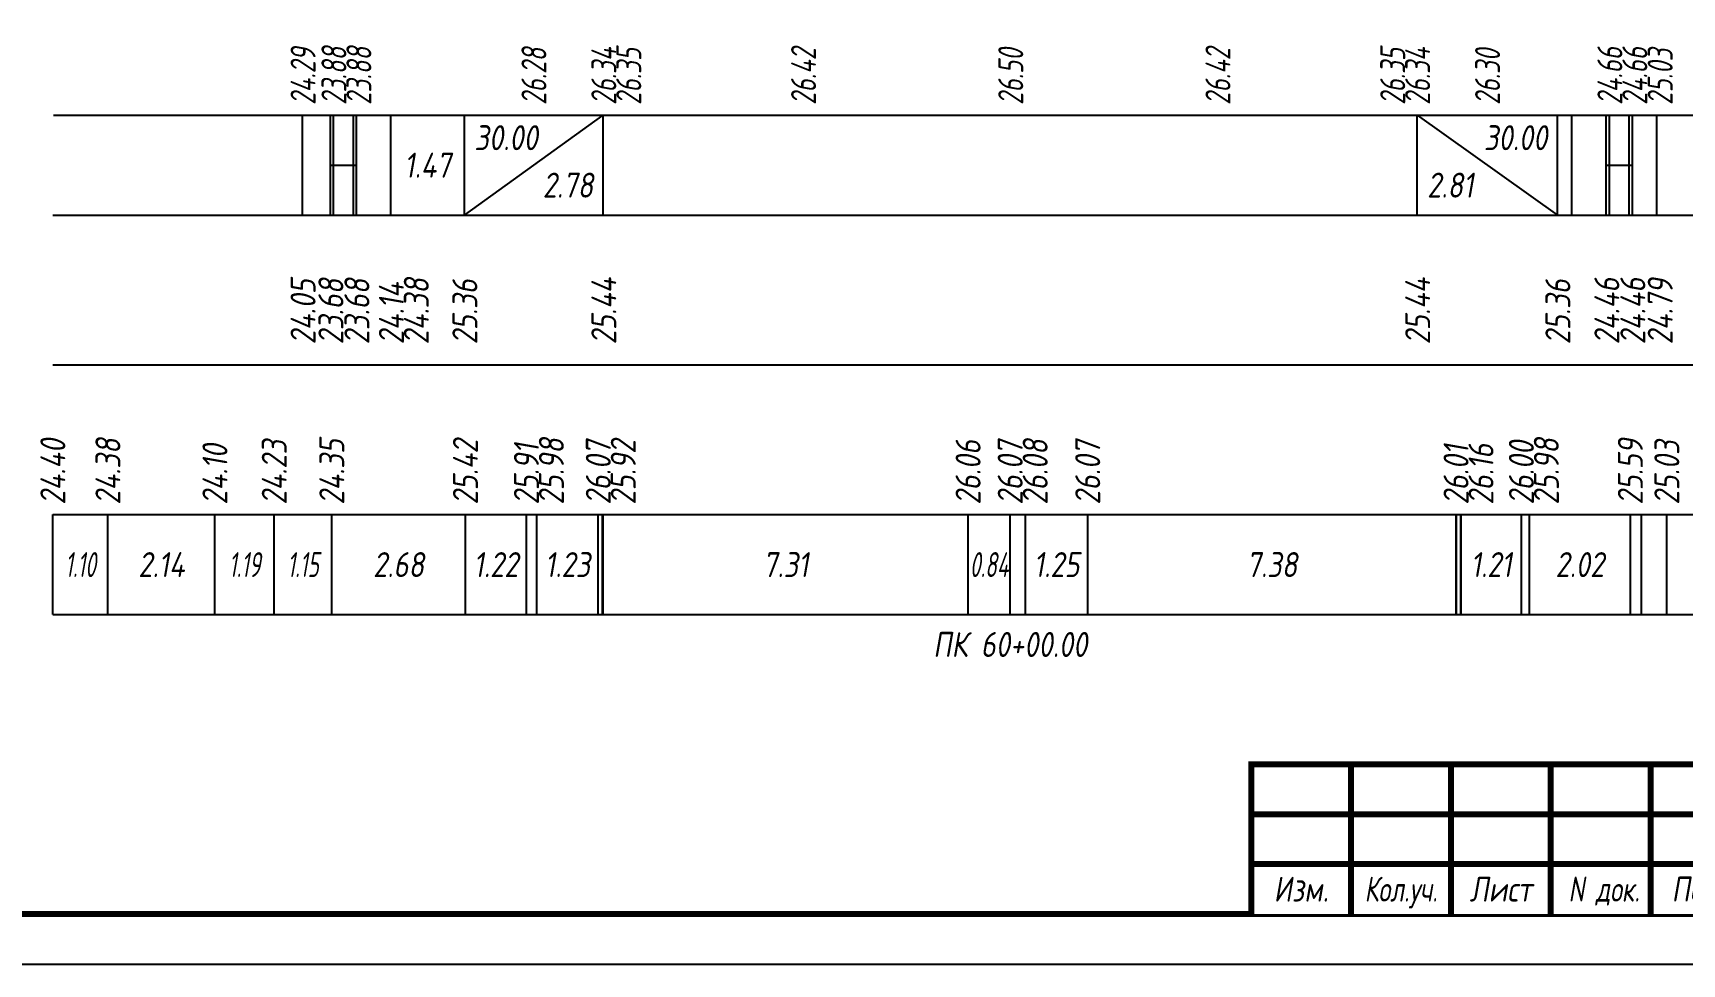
# Model space of a CAD drawing. Extents: x -717 to 1451, y -133302 to 233.
# Drawn here: x 78 to 243.1, y -94313.4 to -94220.2 of the extents above; entities that cross this region are included whole.
import ezdxf
from ezdxf.enums import TextEntityAlignment as Align

# ---------------------------------------------------------------- set-up
doc = ezdxf.new("R2010")
doc.units = 0
for name, color, linetype in [('Зарамочное оформление', 7, 'Continuous'), ('Код_510', 7, 'Continuous'), ('Код_514', 1, 'Continuous'), ('Код_516', 1, 'Continuous'), ('Подписи поперечников', 7, 'Continuous'), ('Таблица', 7, 'Continuous')]:
    doc.layers.add(name, color=color, linetype=linetype)
doc.styles.add('М', font='romand.shx', dxfattribs={"width": 0.8, "oblique": 10, "height": 2.5})

# ---------------------------------------------------------------- blocks, each defined once
blk = doc.blocks.new('Штамп')
at = {"linetype": 'Continuous'}
blk.add_wipeout([(199.95, -411.25), (384.95, -411.25), (384.95, -426.25), (199.95, -426.25)], dxfattribs=at).dxf.layer = 'Зарамочное оформление'
at = {"layer": 'Зарамочное оформление', "linetype": 'Continuous', "lineweight": -3, "const_width": 0.6, "flags": 128}
for points in [[(199.95, -426.25), (199.95, -411.25), (384.95, -411.25)], [(209.95, -411.25), (209.95, -426.25)], [(219.95, -411.25), (219.95, -426.25)], [(229.95, -411.25), (229.95, -426.25)], [(239.95, -411.25), (239.95, -426.25)], [(199.95, -416.25), (264.95, -416.25)], [(199.95, -421.25), (264.95, -421.25)]]:
    blk.add_lwpolyline(points, dxfattribs=at)
at = {"layer": 'Зарамочное оформление', "linetype": 'Continuous', "style": 'М', "oblique": 10}
for s, width, p in [('Изм.', 0.8, (204.95, -423.75)), ('Кол.уч.', 0.7, (214.95, -423.75)), ('Лист', 0.8, (224.95, -423.75)), ('N док.', 0.7, (235.28, -423.75)), ('Подпись', 0.8, (247.45, -423.75))]:
    blk.add_text(s, height=2.5, dxfattribs=dict(at, width=width)).set_placement(p, align=Align.MIDDLE_CENTER)
blk = doc.blocks.new('шифр')
blk.add_blockref('Штамп', (0, -93942))

msp = doc.modelspace()

# ---------------------------------------------------------------- linework, layer by layer
at = {"flags": 128}
msp.add_lwpolyline([(-30.054, -94313.421), (389.946, -94313.421), (389.946, -94016.421), (-30.054, -94016.421)], close=True, dxfattribs=at)
at = {"const_width": 0.6, "flags": 128}
msp.add_lwpolyline([(-10.054, -94308.421), (384.946, -94308.421), (384.946, -94021.421), (-10.054, -94021.421)], close=True, dxfattribs=at)
at = {"layer": 'Код_510'}
for p, q in [((79.946, -94278.421), (79.946, -94268.421)), ((85.458, -94278.421), (85.458, -94268.421)), ((96.175, -94278.421), (96.175, -94268.421)), ((102.115, -94278.421), (102.115, -94268.421)), ((107.88, -94278.421), (107.88, -94268.421)), ((121.259, -94278.421), (121.259, -94268.421)), ((127.367, -94278.421), (127.367, -94268.421)), ((128.401, -94278.421), (128.401, -94268.421)), ((134.565, -94278.421), (134.565, -94268.421)), ((134.991, -94278.421), (134.991, -94268.421)), ((135.065, -94278.421), (135.065, -94268.421)), ((171.598, -94278.421), (171.598, -94268.421)), ((175.815, -94278.421), (175.815, -94268.421)), ((177.349, -94278.421), (177.349, -94268.421)), ((183.578, -94278.421), (183.578, -94268.421)), ((220.461, -94278.421), (220.461, -94268.421)), ((220.51, -94278.421), (220.51, -94268.421)), ((220.948, -94278.421), (220.948, -94268.421)), ((220.961, -94278.421), (220.961, -94268.421)), ((227.006, -94278.421), (227.006, -94268.421)), ((227.802, -94278.421), (227.802, -94268.421)), ((237.917, -94278.421), (237.917, -94268.421)), ((239.049, -94278.421), (239.049, -94268.421)), ((241.573, -94278.421), (241.573, -94268.421))]:
    msp.add_line(p, q, dxfattribs=at)
at = {"layer": 'Код_516'}
for p, q in [((104.946, -94238.421), (104.946, -94228.421)), ((107.735, -94238.421), (107.735, -94228.421)), ((108.037, -94238.421), (108.037, -94228.421)), ((110.037, -94238.421), (110.037, -94228.421)), ((110.34, -94238.421), (110.34, -94228.421)), ((113.787, -94238.421), (113.787, -94228.421)), ((113.787, -94238.421), (113.787, -94228.421)), ((121.15, -94238.421), (121.15, -94228.421)), ((121.15, -94238.421), (135.065, -94228.421)), ((135.065, -94238.421), (135.065, -94228.421)), ((216.565, -94238.421), (216.565, -94228.421)), ((216.565, -94228.421), (230.606, -94238.421)), ((230.606, -94238.421), (230.606, -94228.421)), ((232.064, -94238.421), (232.064, -94228.421)), ((232.064, -94238.421), (232.064, -94228.421)), ((235.511, -94238.421), (235.511, -94228.421)), ((235.814, -94238.421), (235.814, -94228.421)), ((237.814, -94238.421), (237.814, -94228.421)), ((238.117, -94238.421), (238.117, -94228.421)), ((240.568, -94238.421), (240.568, -94228.421)), ((107.735, -94233.421), (108.037, -94233.421)), ((108.037, -94233.421), (110.037, -94233.421)), ((110.037, -94233.421), (110.34, -94233.421)), ((235.511, -94233.421), (235.814, -94233.421)), ((235.814, -94233.421), (237.814, -94233.421)), ((237.814, -94233.421), (238.117, -94233.421))]:
    msp.add_line(p, q, dxfattribs=at)
at = {"layer": 'Таблица'}
for p, q in [((80, -94228.421), (265.622, -94228.421)), ((79.946, -94238.421), (265.568, -94238.421)), ((79.946, -94253.421), (265.568, -94253.421)), ((79.946, -94268.421), (265.568, -94268.421)), ((79.946, -94278.421), (265.568, -94278.421))]:
    msp.add_line(p, q, dxfattribs=at)

# ---------------------------------------------------------------- texts
at = {"layer": 'Код_510', "style": 'М', "oblique": 10, "width": 0.8}
for s, p in [('24.40', (79.946, -94267.421)), ('24.38', (85.458, -94267.421)), ('24.23', (102.115, -94267.421)), ('24.35', (107.88, -94267.421)), ('25.42', (121.259, -94267.421)), ('25.98', (129.867, -94267.421)), ('26.07', (134.565, -94267.421)), ('25.92', (137.065, -94267.421)), ('26.07', (175.815, -94267.421)), ('26.08', (178.315, -94267.421)), ('26.07', (183.578, -94267.421)), ('26.00', (227.006, -94267.421)), ('25.98', (229.506, -94267.421)), ('25.59', (237.917, -94267.421)), ('25.03', (241.573, -94267.421)), ('24.10', (96.175, -94267.421)), ('25.91', (127.367, -94267.421)), ('26.06', (171.598, -94267.421)), ('26.01', (220.461, -94267.421)), ('26.16', (222.961, -94267.421))]:
    msp.add_text(s, height=2.5, rotation=90, dxfattribs=at).set_placement(p, align=Align.MIDDLE_LEFT)
at = {"layer": 'Код_510', "style": 'М', "oblique": 10}
for s, width, p in [('1.10', 0.6, (82.702, -94273.421)), ('2.14', 0.8, (90.817, -94273.421)), ('1.19', 0.6, (99.145, -94273.421)), ('1.15', 0.6, (104.997, -94273.421)), ('2.68', 0.8, (114.569, -94273.421)), ('1.22', 0.8, (124.313, -94273.421)), ('1.23', 0.8, (131.483, -94273.421)), ('7.31', 0.8, (153.331, -94273.421)), ('0.84', 0.6, (173.707, -94273.421)), ('1.25', 0.8, (180.464, -94273.421)), ('7.38', 0.8, (202.019, -94273.421)), ('1.21', 0.8, (223.983, -94273.421)), ('2.02', 0.8, (232.859, -94273.421))]:
    msp.add_text(s, height=2.5, dxfattribs=dict(at, width=width)).set_placement(p, align=Align.MIDDLE_CENTER)
at = {"layer": 'Код_514', "style": 'М', "oblique": 10, "width": 0.7}
for s, p in [('24.29', (105, -94227.382)), ('23.88', (108.092, -94227.382)), ('23.88', (110.592, -94227.382)), ('26.28', (128.12, -94227.382)), ('26.34', (135.12, -94227.382)), ('26.35', (137.62, -94227.382)), ('26.42', (155.12, -94227.382)), ('26.50', (175.87, -94227.382)), ('26.42', (196.62, -94227.382)), ('26.35', (214.12, -94227.382)), ('26.34', (216.62, -94227.382)), ('26.30', (223.62, -94227.382)), ('24.66', (235.868, -94227.382)), ('24.66', (238.368, -94227.382)), ('25.03', (240.907, -94227.382))]:
    msp.add_text(s, height=2.5, rotation=90, dxfattribs=at).set_placement(p, align=Align.MIDDLE_LEFT)
at = {"layer": 'Код_516', "style": 'М', "oblique": 10, "width": 0.8}
msp.add_text('30.00', height=2.5, dxfattribs=at).set_placement((122.15, -94229.421), align=Align.TOP_LEFT)
msp.add_text('30.00', height=2.5, dxfattribs=at).set_placement((229.606, -94229.421), align=Align.TOP_RIGHT)
msp.add_text('1.47', height=2.5, dxfattribs=at).set_placement((117.469, -94233.421), align=Align.MIDDLE_CENTER)
msp.add_text('2.78', height=2.5, dxfattribs=at).set_placement((134.065, -94237.421), align=Align.BOTTOM_RIGHT)
msp.add_text('2.81', height=2.5, dxfattribs=at).set_placement((217.565, -94237.421), align=Align.BOTTOM_LEFT)
for s, p in [('24.05', (105, -94251.371)), ('23.68', (107.789, -94251.371)), ('23.68', (110.394, -94251.371)), ('24.14', (113.842, -94251.371)), ('24.38', (116.342, -94251.371)), ('25.36', (121.205, -94251.371)), ('25.44', (135.12, -94251.371)), ('25.44', (216.62, -94251.371)), ('25.36', (230.66, -94251.371)), ('24.46', (235.566, -94251.371)), ('24.46', (238.171, -94251.371)), ('24.79', (240.907, -94251.371))]:
    msp.add_text(s, height=2.5, rotation=90, dxfattribs=at).set_placement(p, align=Align.MIDDLE_LEFT)
at = {"layer": 'Подписи поперечников', "style": 'М', "oblique": 10, "width": 0.8}
msp.add_text('ПК 60+00.00', height=2.5, dxfattribs=at).set_placement((175.815, -94283.421), align=Align.BOTTOM_CENTER)

# ---------------------------------------------------------------- next in the draw order: block references
msp.add_blockref('шифр', (0, 59.829))

doc.saveas('drawing.dxf')
